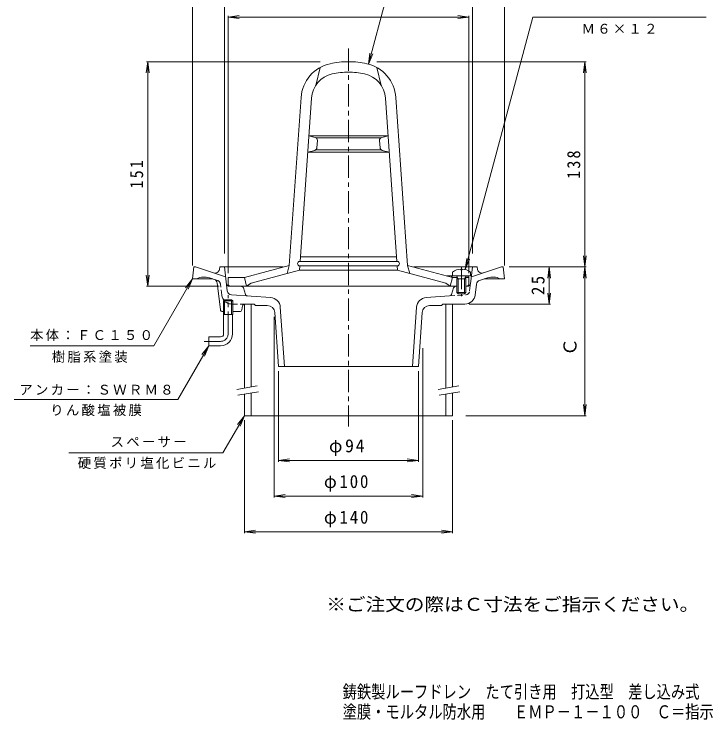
# Model space of a CAD drawing. Units: millimetres, scale not verified. Extents: x -257 to 213, y -345 to 386.
# Drawn here: x -256.9 to 213.2, y -344.8 to 129.7 of the extents above; entities that cross this region are included whole.
import ezdxf
from ezdxf.enums import TextEntityAlignment as Align

# ---------------------------------------------------------------- set-up
doc = ezdxf.new("R2010")
doc.units = ezdxf.units.MM
doc.header["$LTSCALE"] = 3
for name, pattern in [('CHAIN1', [8, 5, -1, 1, -1]), ('DASHED1', [1.8, 1.2, -0.6]), ('DOUBLE_CHAIN2', [12.8, 9, -1, 0.6, -0.6, 0.6, -1])]:
    doc.linetypes.add(name, pattern=pattern)
for name, color, linetype, lineweight in [('0-0_通り芯', 3, 'Continuous', 9), ('0-2_仕上', 6, 'Continuous', 9), ('0-3_建具', 4, 'Continuous', 9), ('0-4_その他', 7, 'Continuous', 9), ('0-5_寸法', 7, 'Continuous', 9)]:
    doc.layers.add(name, color=color, linetype=linetype, lineweight=lineweight)
doc.layers.add('F-4_F-4ﾚｲﾔ', color=6, linetype='Continuous')
doc.layers.add('F-5_F-5ﾚｲﾔ', color=2, linetype='Continuous')
doc.styles.add('ＭＳ ゴシック', font='')
doc.styles.get('ＭＳ ゴシック').set_extended_font_data('MS Gothic')

msp = doc.modelspace()

# ---------------------------------------------------------------- linework, layer by layer
at = {"layer": '0-0_通り芯', "linetype": 'CHAIN1'}
for p, q in [((-31.987, 106.572), (-31.987, -147.606)), ((-112.986, -85.289), (-112.986, -59.289)), ((-117.986, -90.289), (-128.986, -90.289))]:
    msp.add_line(p, q, dxfattribs=at)
at = {"layer": '0-0_通り芯'}
for p, q in [((-135.987, -40.289), (-134.986, -40.289)), ((-134.986, -40.289), (-114.676, -46.888)), ((-118.487, -40.289), (-118.829, -42.013)), ((-118.487, -40.289), (-75.862, -40.289)), ((-113.509, -56.391), (-115.486, -40.289)), ((11.889, -40.289), (54.513, -40.289)), ((50.133, -51.533), (51.513, -40.289)), ((71.013, -40.289), (50.703, -46.888)), ((54.513, -40.289), (54.856, -42.013)), ((72.013, -40.289), (71.013, -40.289)), ((-122.313, -48.613), (-125.496, -47.578)), ((-118.143, -68.966), (-120.26, -51.113)), ((53.229, -59.142), (54.13, -51.802)), ((56.181, -49.314), (61.523, -47.578)), ((38.685, -54.342), (37.319, -58.722)), ((47.013, -53.289), (48.148, -53.289)), ((-84.323, -60.865), (-110.741, -59.018)), ((20.35, -60.865), (35.991, -59.771)), ((-115.346, -62.289), (-116.161, -63.089)), ((-109.811, -63.089), (-116.161, -63.089)), ((-116.161, -72.289), (-116.161, -63.089)), ((-110.626, -62.289), (-115.346, -62.289)), ((-115.346, -72.289), (-115.346, -62.289)), ((-109.811, -63.089), (-110.626, -62.289)), ((-110.626, -72.289), (-110.626, -62.289)), ((-109.811, -72.289), (-109.811, -63.089)), ((-101.757, -65.289), (-95.487, -65.289)), ((-95.487, -65.289), (-94.487, -66.289)), ((-86.571, -66.289), (-94.487, -66.289)), ((22.598, -66.289), (30.513, -66.289)), ((31.514, -65.289), (30.513, -66.289)), ((46.281, -65.289), (31.514, -65.289)), ((-116.654, -70.289), (-116.161, -70.289)), ((-109.811, -70.289), (-105.216, -70.289)), ((-103.745, -69.083), (-103.228, -66.495)), ((-81.583, -70.933), (-78.986, -107.289)), ((-77.829, -67.349), (-74.976, -107.289)), ((13.856, -67.349), (11.003, -107.289)), ((17.61, -70.933), (15.013, -107.289)), ((-109.811, -72.289), (-116.161, -72.289)), ((-115.986, -85.289), (-115.986, -72.289)), ((-109.986, -85.289), (-109.986, -72.289)), ((-125.986, -87.289), (-125.986, -93.289)), ((-117.986, -87.289), (-125.986, -87.289)), ((-117.986, -93.289), (-125.986, -93.289)), ((15.013, -107.289), (-78.986, -107.289))]:
    msp.add_line(p, q, dxfattribs=at)
at = {"layer": '0-0_通り芯', "linetype": 'DASHED1'}
for p, q in [((-120.153, -49.314), (-122.312, -48.613)), ((-117.202, -59.142), (-118.103, -51.802)), ((49.536, -56.391), (50.133, -51.533)), ((35.991, -59.771), (46.768, -59.018)), ((-110.254, -65.289), (-101.757, -65.289))]:
    msp.add_line(p, q, dxfattribs=at)
at = {"layer": '0-0_通り芯', "linetype": 'DOUBLE_CHAIN2'}
for p, q in [((-104.09, -53.289), (-112.121, -53.289)), ((-102.658, -54.342), (-101.292, -58.722))]:
    msp.add_line(p, q, dxfattribs=at)
at = {"layer": '0-0_通り芯'}
for points in [[(-135.987, -40.289), (-136.987, -48.289), (-123.309, -48.289)], [(72.013, -40.289), (73.014, -48.289), (59.336, -48.289)]]:
    msp.add_lwpolyline(points, dxfattribs=at)
for centre, radius, start, end in [((-121.771, -41.428), 3, 251.99994, 348.7693), ((57.798, -41.428), 3, 191.2307, 288.00006), ((-128.896, -58.04), 11, 71.99997, 117.56897), ((64.923, -58.04), 11, 62.43103, 108.00003), ((-123.24, -51.466), 3, 6.76268, 72.00015), ((48.148, -51.289), 2, 270, 353.00002), ((57.108, -52.168), 3, 107.99985, 172.99957), ((-110.532, -56.025), 3, 186.99973, 266.00018), ((40.117, -54.789), 1.5, 90, 162.6731), ((-84.811, -67.848), 7, 4.0856, 85.99998), ((20.838, -67.848), 7, 94.00002, 175.9144), ((35.887, -58.275), 1.5, 274.00117, 342.67337), ((46.281, -58.289), 7, 270, 352.99971), ((-101.757, -66.789), 1.5, 90, 168.68979), ((-86.571, -71.289), 5, 4.08568, 90), ((22.598, -71.289), 5, 90, 175.91432), ((-116.654, -68.789), 1.5, 186.76259, 270), ((-105.216, -68.789), 1.5, 270, 348.68979), ((-117.986, -85.289), 2, 270, 0), ((-117.986, -85.289), 8, 270, 0)]:
    msp.add_arc(centre, radius, start, end, dxfattribs=at)
at = {"layer": '0-0_通り芯', "linetype": 'DASHED1'}
for centre, radius, start, end in [((-121.081, -52.168), 3, 7.00043, 72.00015), ((46.559, -56.025), 3, 273.99982, 353.00027), ((-110.254, -58.289), 7, 187.00034, 270)]:
    msp.add_arc(centre, radius, start, end, dxfattribs=at)
at = {"layer": '0-0_通り芯', "linetype": 'DOUBLE_CHAIN2'}
for centre, radius, start, end in [((-112.121, -51.289), 2, 186.99998, 270), ((-104.09, -54.789), 1.5, 17.3269, 90), ((-99.86, -58.275), 1.5, 197.32663, 265.99883)]:
    msp.add_arc(centre, radius, start, end, dxfattribs=at)
at = {"layer": '0-0_通り芯', "linetype": 'CHAIN1'}
msp.add_arc((-117.986, -85.289), 5, 270, 0, dxfattribs=at)
at = {"layer": '0-2_仕上'}
for p, q in [((-50.987, 93.851), (-53.987, 81.821)), ((-12.986, 93.851), (-9.986, 81.821)), ((-71.769, -39.192), (-63.875, 73.691)), ((-64.567, -36.549), (-56.892, 73.203)), ((0.594, -36.549), (-7.081, 73.203)), ((7.796, -39.192), (-0.098, 73.691)), ((-58.658, 47.951), (-31.987, 47.951)), ((-54.368, 46.862), (-58.658, 47.951)), ((-5.315, 47.951), (-31.987, 47.951)), ((-9.605, 46.862), (-5.315, 47.951)), ((-53.569, 46.451), (-31.987, 46.451)), ((-53.206, 39.907), (-52.865, 44.784)), ((-10.404, 46.451), (-31.987, 46.451)), ((-10.767, 39.907), (-11.108, 44.784)), ((-54.725, 38.104), (-59.427, 36.951)), ((-53.994, 38.451), (-31.987, 38.451)), ((-9.979, 38.451), (-31.987, 38.451)), ((-9.248, 38.104), (-4.546, 36.951)), ((-59.427, 36.951), (-31.987, 36.951)), ((-4.546, 36.951), (-31.987, 36.951)), ((-64.777, -36.549), (-31.987, -36.549)), ((-64.357, -33.549), (-31.987, -33.549)), ((0.384, -33.549), (-31.987, -33.549)), ((0.803, -36.549), (-31.987, -36.549)), ((-101.987, -47.289), (-71.769, -39.192)), ((-97.487, -51.26), (-64.987, -42.551)), ((-71.769, -39.192), (-73.269, -44.77)), ((-64.987, -42.551), (-64.777, -39.549)), ((-64.987, -42.549), (-31.987, -42.549)), ((-64.777, -39.549), (-31.987, -39.549)), ((0.803, -39.549), (-31.987, -39.549)), ((1.013, -42.549), (-31.987, -42.549)), ((1.013, -42.551), (0.803, -39.549)), ((33.513, -51.26), (1.013, -42.551)), ((7.796, -39.192), (9.296, -44.77)), ((38.014, -47.289), (7.796, -39.192)), ((43.535, -41.7), (43.535, -42.321)), ((44.493, -42.321), (43.535, -42.321)), ((44.493, -41.7), (44.493, -42.321)), ((-112.987, -51.789), (-112.987, -47.289)), ((-112.987, -47.289), (-101.987, -47.289)), ((50.013, -46.289), (34.282, -46.289)), ((38.014, -47.289), (37.014, -46.289)), ((38.014, -43.689), (38.014, -46.289)), ((41.322, -47.289), (38.014, -47.289)), ((41.883, -48.289), (40.832, -46.417)), ((46.143, -48.289), (47.195, -46.417)), ((49.013, -47.289), (46.705, -47.289)), ((49.013, -47.289), (48.014, -46.289)), ((49.013, -51.789), (49.013, -47.289)), ((50.013, -43.689), (50.013, -46.289)), ((41.013, -48.289), (41.455, -47.525)), ((41.013, -48.289), (47.013, -48.289)), ((41.013, -48.289), (41.013, -57.419)), ((41.883, -48.289), (41.883, -58.289)), ((46.143, -48.289), (46.143, -58.289)), ((47.013, -48.289), (46.573, -47.525)), ((47.013, -48.289), (47.013, -57.419)), ((-111.487, -53.289), (-31.987, -53.289)), ((41.013, -53.289), (-31.987, -53.289)), ((41.883, -58.289), (41.013, -57.419)), ((41.013, -57.419), (47.013, -57.419)), ((41.883, -58.289), (46.143, -58.289)), ((46.143, -58.289), (47.013, -57.419))]:
    msp.add_line(p, q, dxfattribs=at)
at = {"layer": '0-2_仕上', "linetype": 'CHAIN1'}
msp.add_line((44.013, -40.244), (44.013, -59.971), dxfattribs=at)
at = {"layer": '0-2_仕上'}
for points in [[(-101.987, -47.289), (-100.487, -53.289), (-97.487, -51.26)], [(38.014, -47.289), (36.514, -53.289), (33.513, -51.26)]]:
    msp.add_lwpolyline(points, dxfattribs=at)
for centre, radius, start, end in [((-38.936, 71.947), 25, 102.54309, 175.99998), ((-31.987, 40.711), 57, 90, 102.54308), ((-31.987, 40.711), 57, 77.45692, 90), ((-25.037, 71.947), 25, 4.00002, 77.45691), ((-31.987, 40.711), 50, 90, 102.54308), ((-31.987, 40.711), 50, 77.45692, 90), ((-38.936, 71.947), 18, 102.54309, 175.99998), ((-25.037, 71.947), 18, 4.00002, 77.45691), ((-54.86, 44.924), 2, 356.00018, 75.75797), ((-9.113, 44.924), 2, 104.24203, 183.99982), ((-55.201, 40.046), 2, 283.77217, 355.99979), ((-8.772, 40.046), 2, 184.00021, 256.22783), ((-64.777, -38.049), 1.5, 90, 270), ((0.803, -38.049), 1.5, 270, 90), ((44.013, -51.689), 10, 92.7457, 126.86987), ((44.013, -51.689), 10, 53.13013, 87.25409), ((40.613, -46.539), 0.25, 29.32918, 90), ((47.413, -46.539), 0.25, 90, 150.67082), ((-111.487, -51.789), 1.5, 180, 270), ((47.513, -51.789), 1.5, 270, 0)]:
    msp.add_arc(centre, radius, start, end, dxfattribs=at)
at = {"layer": '0-3_建具'}
for p, q in [((-101.986, -65.289), (-101.986, -121.717)), ((-97.487, -65.289), (-101.986, -65.289)), ((-97.487, -65.289), (-97.487, -120.924)), ((33.513, -65.289), (33.513, -121.717)), ((38.013, -65.289), (38.013, -120.924)), ((-101.986, -125.779), (-101.986, -140.289)), ((-97.487, -124.986), (-97.487, -140.289)), ((33.513, -125.779), (33.513, -140.289)), ((38.013, -124.986), (38.013, -140.289)), ((-101.986, -140.289), (38.013, -140.289))]:
    msp.add_line(p, q, dxfattribs=at)
at = {"layer": '0-3_建具', "color": 7}
for p, q in [((-107.1, -122.619), (-93.313, -120.188)), ((28.4, -122.619), (42.187, -120.188)), ((-106.405, -126.558), (-92.618, -124.127)), ((29.095, -126.558), (42.882, -124.127))]:
    msp.add_line(p, q, dxfattribs=at)
at = {"layer": '0-4_その他'}
for p, q in [((-136.987, -39.289), (-136.987, 176.611)), ((73.014, -39.289), (73.014, 176.611)), ((-115.486, -31.289), (-115.486, 152.611)), ((51.513, -31.289), (51.513, 152.611)), ((-112.987, 127.711), (-105.551, 128.69)), ((-112.987, -44.437), (-112.987, 128.611)), ((49.013, 127.711), (41.578, 128.69)), ((49.013, -44.437), (49.013, 128.611)), ((-112.987, 127.711), (49.013, 127.711)), ((-112.987, 127.711), (-105.551, 126.732)), ((49.013, 127.711), (41.578, 126.732)), ((-166.987, 97.711), (-167.965, 90.275)), ((-50.987, 97.711), (-167.887, 97.711)), ((-166.987, -53.289), (-166.987, 97.711)), ((-166.987, 97.711), (-166.008, 90.275)), ((-12.986, 97.711), (127.914, 97.711)), ((127.014, 97.711), (126.035, 90.275)), ((127.014, 97.711), (127.993, 90.275)), ((127.014, -140.289), (127.014, 97.711)), ((127.014, -40.289), (126.035, -32.853)), ((127.014, -40.289), (127.993, -32.853)), ((76.014, -40.289), (127.914, -40.289)), ((103.014, -40.289), (102.035, -47.725)), ((103.014, -65.289), (103.014, -40.289)), ((103.014, -40.289), (103.993, -47.725)), ((127.014, -40.289), (126.035, -47.725)), ((127.014, -40.289), (127.993, -47.725)), ((-166.987, -53.289), (-167.965, -45.853)), ((-166.987, -53.289), (-166.008, -45.853)), ((-118.986, -53.289), (-167.887, -53.289)), ((103.014, -65.289), (102.035, -57.853)), ((103.014, -65.289), (103.993, -57.853)), ((49.281, -65.289), (103.914, -65.289)), ((-81.915, -73.789), (-81.915, -195.189)), ((17.942, -94.788), (17.942, -195.189)), ((-78.986, -110.289), (-78.986, -171.189)), ((15.013, -110.289), (15.013, -171.189)), ((127.014, -140.289), (126.035, -132.853)), ((127.014, -140.289), (127.993, -132.853)), ((47.013, -140.289), (127.914, -140.289)), ((-101.986, -143.289), (-101.986, -219.189)), ((38.013, -143.289), (38.013, -219.189)), ((-78.986, -170.289), (-71.551, -169.31)), ((-78.986, -170.289), (15.013, -170.289)), ((-78.986, -170.289), (-71.551, -171.268)), ((15.013, -170.289), (7.578, -169.31)), ((15.013, -170.289), (7.578, -171.268)), ((-81.915, -194.289), (-74.479, -193.31)), ((-81.915, -194.289), (17.942, -194.289)), ((-81.915, -194.289), (-74.479, -195.268)), ((17.942, -194.289), (10.506, -193.31)), ((17.942, -194.289), (10.506, -195.268)), ((-101.986, -218.289), (-94.551, -217.31)), ((38.013, -218.289), (30.578, -217.31)), ((-101.986, -218.289), (38.013, -218.289)), ((-101.986, -218.289), (-94.551, -219.268)), ((38.013, -218.289), (30.578, -219.268))]:
    msp.add_line(p, q, dxfattribs=at)
at = {"layer": '0-5_寸法'}
for p, q in [((-18.566, 96.095), (10.805, 205.711)), ((46.602, -42.03), (92.084, 127.711)), ((92.084, 127.711), (208.551, 127.711)), ((-18.566, 96.095), (-17.588, 103.531)), ((-18.566, 96.095), (-15.696, 103.025)), ((46.602, -42.03), (47.581, -34.594)), ((46.602, -42.03), (49.472, -35.101)), ((-136.987, -48.289), (-141.552, -54.239)), ((-136.987, -48.289), (-139.857, -55.218)), ((-125.986, -93.289), (-146.771, -129.289)), ((-125.986, -93.289), (-130.552, -99.239)), ((-125.986, -93.289), (-128.857, -100.218)), ((-146.771, -129.289), (-256.91, -129.289)), ((-101.986, -140.289), (-116.42, -165.289)), ((-101.986, -140.289), (-106.552, -146.239)), ((-101.986, -140.289), (-104.857, -147.218)), ((-116.42, -165.289), (-220.034, -165.289))]:
    msp.add_line(p, q, dxfattribs=at)
msp.add_lwpolyline([(-136.987, -48.289), (-162.967, -93.289), (-246.195, -93.289)], dxfattribs=at)

# ---------------------------------------------------------------- texts
at = {"layer": '0-4_その他', "color": 2, "style": 'ＭＳ ゴシック'}
msp.add_text('Ｃ', height=8.798, rotation=90, dxfattribs=at).set_placement((124.058, -100.124), align=Align.BOTTOM_LEFT)
at = {"layer": '0-4_その他', "color": 2, "char_height": 8.798, "attachment_point": 7, "rotation": 90, "style": 'ＭＳ ゴシック'}
for s, insert in [('\\T1.27;\\W0.9;138', (124.014, 18.961)), ('\\T1.27;\\W0.9;151', (-169.987, 12.461)), ('\\T1.27;\\W0.95;25', (100.014, -59.164))]:
    msp.add_mtext(s, dxfattribs=dict(at, insert=insert))
at = {"layer": '0-4_その他', "color": 2, "char_height": 8.798, "attachment_point": 7, "style": 'ＭＳ ゴシック'}
for s, insert in [('\\T1.19;φ94', (-45.112, -167.289)), ('\\T1.21;\\W0.95;φ100', (-48.486, -191.289)), ('\\T1.21;\\W0.95;φ140', (-48.487, -215.289))]:
    msp.add_mtext(s, dxfattribs=dict(at, insert=insert))
at = {"layer": '0-5_寸法', "char_height": 6.598, "attachment_point": 7, "style": 'ＭＳ ゴシック'}
for s, insert in [('\\T1.17;Ｍ６×１２', (124.817, 116.439)), ('\\T1.17;本体：ＦＣ１５０', (-246.195, -90.094)), ('\\T1.17;樹脂系塗装', (-231.561, -104.728)), ('\\T1.17;アンカー：ＳＷＲＭ８', (-253.409, -126.426)), ('\\T1.17;りん酸塩被膜', (-232.591, -140.555)), ('\\T1.17;スペーサー', (-191.975, -161.489)), ('\\T1.17;硬質ポリ塩化ビニル', (-214.106, -176.1))]:
    msp.add_mtext(s, dxfattribs=dict(at, insert=insert))
at = {"layer": 'F-4_F-4ﾚｲﾔ', "style": 'ＭＳ ゴシック', "width": 0.8}
for s, p in [('鋳鉄製ルーフドレン\u3000たて引き用\u3000打込型\u3000差し込み式', (-35.886, -332.899)), ('塗膜・モルタル防水用\u3000\u3000ＥＭＰ－１－１００\u3000Ｃ＝指示', (-35.886, -346.399))]:
    msp.add_text(s, height=8.798, dxfattribs=at).set_placement(p, align=Align.BOTTOM_LEFT)
at = {"layer": 'F-5_F-5ﾚｲﾔ', "style": 'ＭＳ ゴシック', "width": 1.1}
msp.add_text('※ご注文の際はＣ寸法をご指示ください。', height=8.798, dxfattribs=at).set_placement((-46.89, -274.136), align=Align.BOTTOM_LEFT)

doc.saveas('drawing.dxf')
